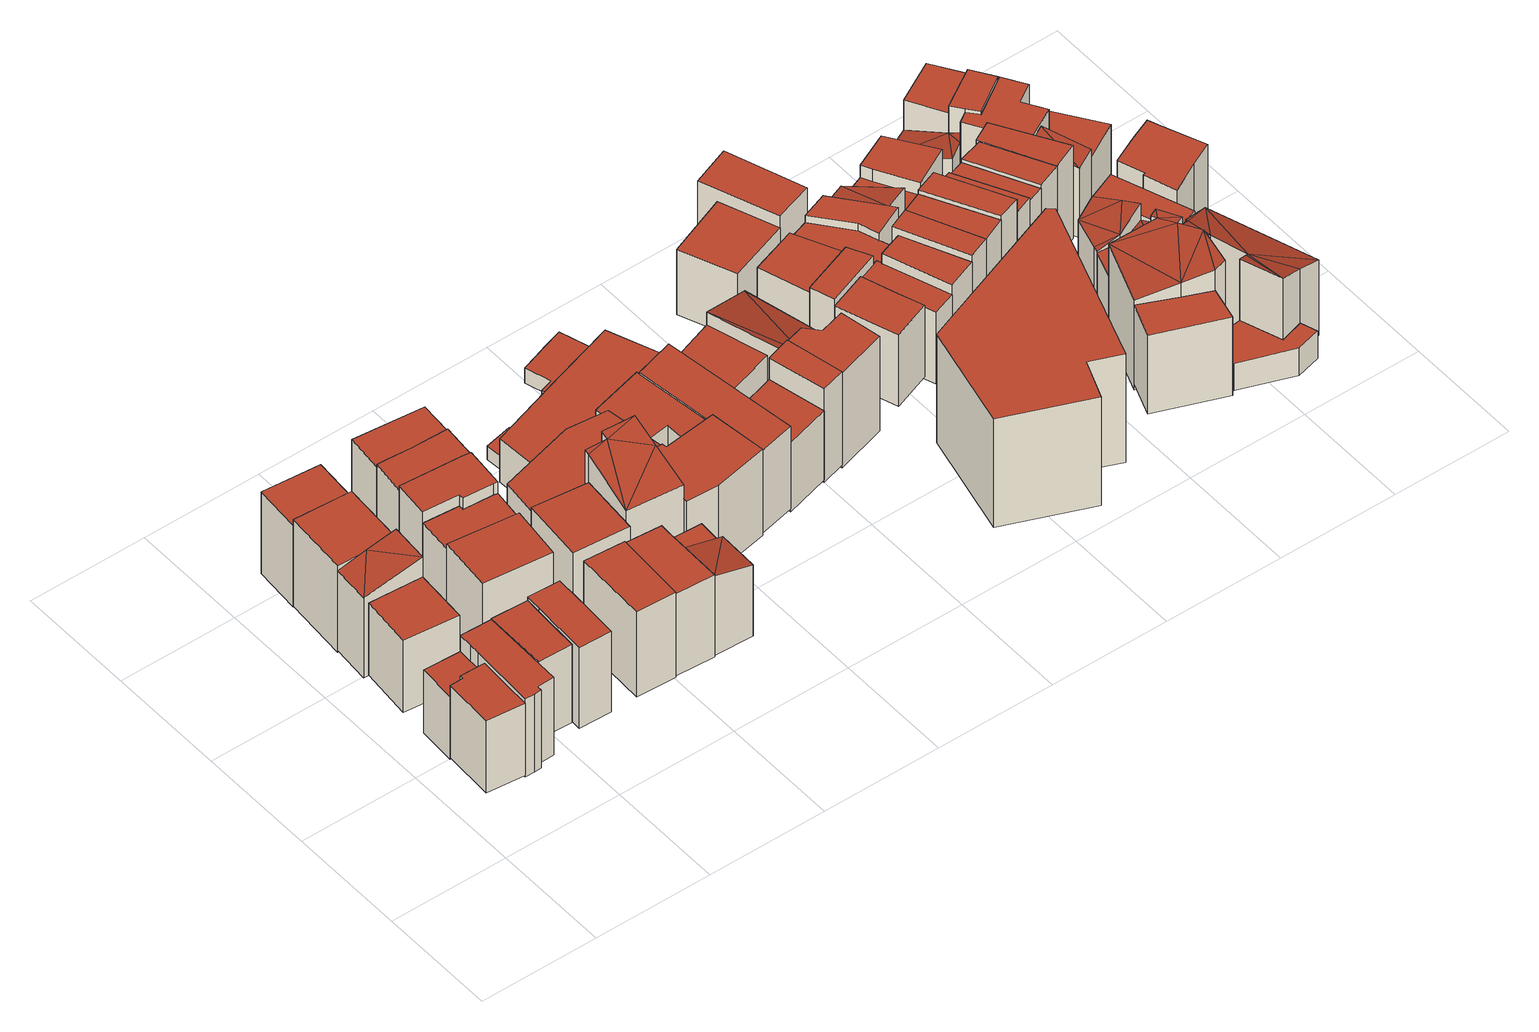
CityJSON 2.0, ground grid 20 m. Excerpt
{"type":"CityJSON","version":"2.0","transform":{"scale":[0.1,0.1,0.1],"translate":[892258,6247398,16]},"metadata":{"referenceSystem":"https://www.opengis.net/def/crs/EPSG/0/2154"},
"CityObjects":{
"building1":{"type":"Building","attributes":{"class":"Building"},"children":["building1-1"]},
"building1-1":{"type":"BuildingPart","parents":["building1"],"geometry":[{"type":"Solid","lod":"2.2","boundaries":[[[[0,1,2,3,4,5]],[[6,7,8,9,10,11]],[[11,10,4,5]],[[10,9,3,4]],[[9,8,2,3]],[[8,7,1,2]],[[7,6,0,1]],[[6,11,5,0]]]],"semantics":{"surfaces":[{"type":"GroundSurface"},{"type":"RoofSurface"},{"type":"WallSurface","on_footprint_edge":true}],"values":[[0,1,2,2,2,2,2,2]]}}]},
"building2":{"type":"Building","attributes":{"class":"Building"},"children":["building2-1"]},
"building2-1":{"type":"BuildingPart","parents":["building2"],"geometry":[{"type":"Solid","lod":"2.2","boundaries":[[[[12,13,14,15,16,17]],[[18,19,20,21,22,23]],[[23,22,16,17]],[[22,21,15,16]],[[21,20,14,15]],[[20,19,13,14]],[[19,18,12,13]],[[18,23,17,12]]]],"semantics":{"surfaces":[{"type":"GroundSurface"},{"type":"RoofSurface"},{"type":"WallSurface","on_footprint_edge":true}],"values":[[0,1,2,2,2,2,2,2]]}}]},
"building3":{"type":"Building","attributes":{"class":"Building"},"children":["building3-1"]},
"building3-1":{"type":"BuildingPart","parents":["building3"],"geometry":[{"type":"Solid","lod":"2.2","boundaries":[[[[24,25,26,27,28,29,30,31,32]],[[33,34,35,36,37,38,39,40,41]],[[41,40,31,32]],[[40,39,30,31]],[[39,38,29,30]],[[38,37,28,29]],[[37,36,27,28]],[[36,35,26,27]],[[35,34,25,26]],[[34,33,24,25]],[[33,41,32,24]]]],"semantics":{"surfaces":[{"type":"GroundSurface"},{"type":"RoofSurface"},{"type":"WallSurface","on_footprint_edge":true}],"values":[[0,1,2,2,2,2,2,2,2,2,2]]}}]},
"building4":{"type":"Building","attributes":{"class":"Building"},"children":["building4-1"]},
"building4-1":{"type":"BuildingPart","parents":["building4"],"geometry":[{"type":"Solid","lod":"2.2","boundaries":[[[[42,43,44,45]],[[46,47,48,49]],[[49,48,44,45]],[[48,47,43,44]],[[47,46,42,43]],[[46,49,45,42]]]],"semantics":{"surfaces":[{"type":"GroundSurface"},{"type":"RoofSurface"},{"type":"WallSurface","on_footprint_edge":true}],"values":[[0,1,2,2,2,2]]}}]},
"building5":{"type":"Building","attributes":{"class":"Building"},"children":["building5-1"]},
"building5-1":{"type":"BuildingPart","parents":["building5"],"geometry":[{"type":"Solid","lod":"2.2","boundaries":[[[[50,51,52]],[[53,50,54]],[[52,54,50]],[[55,56,57,58,59]],[[52,51,58,59]],[[51,50,57,58]],[[50,53,56,57]],[[53,54,55,56]],[[54,52,59,55]]]],"semantics":{"surfaces":[{"type":"RoofSurface","rf_azimuth":174.57,"rf_slope":14.1},{"type":"GroundSurface"},{"type":"WallSurface","on_footprint_edge":true}],"values":[[0,0,0,1,2,2,2,2,2]]}}]},
"building6":{"type":"Building","attributes":{"class":"Building"},"children":["building6-1"]},
"building6-1":{"type":"BuildingPart","parents":["building6"],"geometry":[{"type":"Solid","lod":"2.2","boundaries":[[[[60,61,62,63,64]],[[65,66,67,68,69]],[[69,68,63,64]],[[68,67,62,63]],[[67,66,61,62]],[[66,65,60,61]],[[65,69,64,60]]]],"semantics":{"surfaces":[{"type":"GroundSurface"},{"type":"RoofSurface"},{"type":"WallSurface","on_footprint_edge":true}],"values":[[0,1,2,2,2,2,2]]}}]},
"building7":{"type":"Building","attributes":{"class":"Building"},"children":["building7-1"]},
"building7-1":{"type":"BuildingPart","parents":["building7"],"geometry":[{"type":"Solid","lod":"2.2","boundaries":[[[[70,71,72,73,74]],[[75,76,77,78,79]],[[79,78,73,74]],[[78,77,72,73]],[[77,76,71,72]],[[76,75,70,71]],[[75,79,74,70]]]],"semantics":{"surfaces":[{"type":"GroundSurface"},{"type":"RoofSurface"},{"type":"WallSurface","on_footprint_edge":true}],"values":[[0,1,2,2,2,2,2]]}}]},
"building8":{"type":"Building","attributes":{"class":"Building"},"children":["building8-1"]},
"building8-1":{"type":"BuildingPart","parents":["building8"],"geometry":[{"type":"Solid","lod":"2.2","boundaries":[[[[80,81,82,83]],[[84,85,86,87]],[[87,86,82,83]],[[86,85,81,82]],[[85,84,80,81]],[[84,87,83,80]]]],"semantics":{"surfaces":[{"type":"GroundSurface"},{"type":"RoofSurface"},{"type":"WallSurface","on_footprint_edge":true}],"values":[[0,1,2,2,2,2]]}}]},
"building9":{"type":"Building","attributes":{"class":"Building"},"children":["building9-1"]},
"building9-1":{"type":"BuildingPart","parents":["building9"],"geometry":[{"type":"Solid","lod":"2.2","boundaries":[[[[88,89,90,91,92,93,94]],[[95,96,97,98,99,100,101]],[[101,100,93,94]],[[100,99,92,93]],[[99,98,91,92]],[[98,97,90,91]],[[97,96,89,90]],[[96,95,88,89]],[[95,101,94,88]]]],"semantics":{"surfaces":[{"type":"GroundSurface"},{"type":"RoofSurface"},{"type":"WallSurface","on_footprint_edge":true}],"values":[[0,1,2,2,2,2,2,2,2]]}}]},
"building10":{"type":"Building","attributes":{"class":"Building"},"children":["building10-1"]},
"building10-1":{"type":"BuildingPart","parents":["building10"],"geometry":[{"type":"Solid","lod":"2.2","boundaries":[[[[102,103,104,105]],[[106,107,108,109]],[[109,108,104,105]],[[108,107,103,104]],[[107,106,102,103]],[[106,109,105,102]]]],"semantics":{"surfaces":[{"type":"GroundSurface"},{"type":"RoofSurface"},{"type":"WallSurface","on_footprint_edge":true}],"values":[[0,1,2,2,2,2]]}}]},
"building11":{"type":"Building","attributes":{"class":"Building"},"children":["building11-1"]},
"building11-1":{"type":"BuildingPart","parents":["building11"],"geometry":[{"type":"Solid","lod":"2.2","boundaries":[[[[110,111,112,113,114,115,116]],[[117,118,119,120,121,122,123]],[[123,122,115,116]],[[122,121,114,115]],[[121,120,113,114]],[[120,119,112,113]],[[119,118,111,112]],[[118,117,110,111]],[[117,123,116,110]]]],"semantics":{"surfaces":[{"type":"GroundSurface"},{"type":"RoofSurface"},{"type":"WallSurface","on_footprint_edge":true}],"values":[[0,1,2,2,2,2,2,2,2]]}}]},
"building12":{"type":"Building","attributes":{"class":"Building"},"children":["building12-1"]},
"building12-1":{"type":"BuildingPart","parents":["building12"],"geometry":[{"type":"Solid","lod":"2.2","boundaries":[[[[124,125,126,127,128,129,130,131]],[[132,133,134,135,136,137,138,139]],[[139,138,130,131]],[[138,137,129,130]],[[137,136,128,129]],[[136,135,127,128]],[[135,134,126,127]],[[134,133,125,126]],[[133,132,124,125]],[[132,139,131,124]]]],"semantics":{"surfaces":[{"type":"GroundSurface"},{"type":"RoofSurface"},{"type":"WallSurface","on_footprint_edge":true}],"values":[[0,1,2,2,2,2,2,2,2,2]]}}]},
"building13":{"type":"Building","attributes":{"class":"Building"},"children":["building13-1"]},
"building13-1":{"type":"BuildingPart","parents":["building13"],"geometry":[{"type":"Solid","lod":"2.2","boundaries":[[[[140,141,142,143]],[[144,145,146,147]],[[147,146,142,143]],[[146,145,141,142]],[[145,144,140,141]],[[144,147,143,140]]]],"semantics":{"surfaces":[{"type":"GroundSurface"},{"type":"RoofSurface"},{"type":"WallSurface","on_footprint_edge":true}],"values":[[0,1,2,2,2,2]]}}]},
"building14":{"type":"Building","attributes":{"class":"Building"},"children":["building14-1"]},
"building14-1":{"type":"BuildingPart","parents":["building14"],"geometry":[{"type":"Solid","lod":"2.2","boundaries":[[[[148,149,150,151,152,153,154,155]],[[156,157,158,159,160,161,162,163]],[[163,162,154,155]],[[162,161,153,154]],[[161,160,152,153]],[[160,159,151,152]],[[159,158,150,151]],[[158,157,149,150]],[[157,156,148,149]],[[156,163,155,148]]]],"semantics":{"surfaces":[{"type":"GroundSurface"},{"type":"RoofSurface"},{"type":"WallSurface","on_footprint_edge":true}],"values":[[0,1,2,2,2,2,2,2,2,2]]}}]},
"building15":{"type":"Building","attributes":{"class":"Building"},"children":["building15-1"]},
"building15-1":{"type":"BuildingPart","parents":["building15"],"geometry":[{"type":"Solid","lod":"2.2","boundaries":[[[[164,165,166,167,168,169,170]],[[171,172,173,174,175,176,177]],[[177,176,169,170]],[[176,175,168,169]],[[175,174,167,168]],[[174,173,166,167]],[[173,172,165,166]],[[172,171,164,165]],[[171,177,170,164]]]],"semantics":{"surfaces":[{"type":"GroundSurface"},{"type":"RoofSurface"},{"type":"WallSurface","on_footprint_edge":true}],"values":[[0,1,2,2,2,2,2,2,2]]}}]},
"building16":{"type":"Building","attributes":{"class":"Building"},"children":["building16-1"]},
"building16-1":{"type":"BuildingPart","parents":["building16"],"geometry":[{"type":"Solid","lod":"2.2","boundaries":[[[[178,179,180,181,182]],[[183,184,185,186,187]],[[187,186,181,182]],[[186,185,180,181]],[[185,184,179,180]],[[184,183,178,179]],[[183,187,182,178]]]],"semantics":{"surfaces":[{"type":"GroundSurface"},{"type":"RoofSurface"},{"type":"WallSurface","on_footprint_edge":true}],"values":[[0,1,2,2,2,2,2]]}}]},
"building17":{"type":"Building","attributes":{"class":"Building"},"children":["building17-1"]},
"building17-1":{"type":"BuildingPart","parents":["building17"],"geometry":[{"type":"Solid","lod":"2.2","boundaries":[[[[188,189,190,191]],[[192,193,194,195]],[[195,194,190,191]],[[194,193,189,190]],[[193,192,188,189]],[[192,195,191,188]]]],"semantics":{"surfaces":[{"type":"GroundSurface"},{"type":"RoofSurface"},{"type":"WallSurface","on_footprint_edge":true}],"values":[[0,1,2,2,2,2]]}}]},
"building18":{"type":"Building","attributes":{"class":"Building"},"children":["building18-1"]},
"building18-1":{"type":"BuildingPart","parents":["building18"],"geometry":[{"type":"Solid","lod":"2.2","boundaries":[[[[196,197,198]],[[199,198,197]],[[200,201,202,203]],[[199,197,202,203]],[[197,196,201,202]],[[196,198,200,201]],[[198,199,203,200]]]],"semantics":{"surfaces":[{"type":"RoofSurface","rf_azimuth":359.09,"rf_slope":13.62},{"type":"GroundSurface"},{"type":"WallSurface","on_footprint_edge":true}],"values":[[0,0,1,2,2,2,2]]}}]},
"building19":{"type":"Building","attributes":{"class":"Building"},"children":["building19-1"]},
"building19-1":{"type":"BuildingPart","parents":["building19"],"geometry":[{"type":"Solid","lod":"2.2","boundaries":[[[[204,205,206,207,208]],[[209,210,211,212,213]],[[213,212,207,208]],[[212,211,206,207]],[[211,210,205,206]],[[210,209,204,205]],[[209,213,208,204]]]],"semantics":{"surfaces":[{"type":"GroundSurface"},{"type":"RoofSurface"},{"type":"WallSurface","on_footprint_edge":true}],"values":[[0,1,2,2,2,2,2]]}}]},
"building20":{"type":"Building","attributes":{"class":"Building"},"children":["building20-1"]},
"building20-1":{"type":"BuildingPart","parents":["building20"],"geometry":[{"type":"Solid","lod":"2.2","boundaries":[[[[214,215,216]],[[217,214,216]],[[218,217,219]],[[216,219,217]],[[219,216,220]],[[220,216,221]],[[222,223,224,225,226,227,228,229]],[[216,215,228,229]],[[215,214,227,228]],[[214,217,226,227]],[[217,218,225,226]],[[218,219,224,225]],[[219,220,223,224]],[[220,221,222,223]],[[221,216,229,222]]]],"semantics":{"surfaces":[{"type":"RoofSurface","rf_azimuth":265.47,"rf_slope":18.73},{"type":"GroundSurface"},{"type":"WallSurface","on_footprint_edge":true}],"values":[[0,0,0,0,0,0,1,2,2,2,2,2,2,2,2]]}}]},
"building21":{"type":"Building","attributes":{"class":"Building"},"children":["building21-1"]},
"building21-1":{"type":"BuildingPart","parents":["building21"],"geometry":[{"type":"Solid","lod":"2.2","boundaries":[[[[230,231,232,233,234,235,236,237,238,239,240]],[[241,242,243,244,245,246,247,248,249,250,251]],[[251,250,239,240]],[[250,249,238,239]],[[249,248,237,238]],[[248,247,236,237]],[[247,246,235,236]],[[246,245,234,235]],[[245,244,233,234]],[[244,243,232,233]],[[243,242,231,232]],[[242,241,230,231]],[[241,251,240,230]]]],"semantics":{"surfaces":[{"type":"GroundSurface"},{"type":"RoofSurface"},{"type":"WallSurface","on_footprint_edge":true}],"values":[[0,1,2,2,2,2,2,2,2,2,2,2,2]]}}]},
"building22":{"type":"Building","attributes":{"class":"Building"},"children":["building22-1"]},
"building22-1":{"type":"BuildingPart","parents":["building22"],"geometry":[{"type":"Solid","lod":"2.2","boundaries":[[[[252,253,254,255]],[[256,257,258,259]],[[259,258,254,255]],[[258,257,253,254]],[[257,256,252,253]],[[256,259,255,252]]]],"semantics":{"surfaces":[{"type":"GroundSurface"},{"type":"RoofSurface"},{"type":"WallSurface","on_footprint_edge":true}],"values":[[0,1,2,2,2,2]]}}]},
"building23":{"type":"Building","attributes":{"class":"Building"},"children":["building23-1"]},
"building23-1":{"type":"BuildingPart","parents":["building23"],"geometry":[{"type":"Solid","lod":"2.2","boundaries":[[[[260,261,262,263,264,265,266,267]],[[268,269,270,271,272,273,274,275]],[[275,274,266,267]],[[274,273,265,266]],[[273,272,264,265]],[[272,271,263,264]],[[271,270,262,263]],[[270,269,261,262]],[[269,268,260,261]],[[268,275,267,260]]]],"semantics":{"surfaces":[{"type":"GroundSurface"},{"type":"RoofSurface"},{"type":"WallSurface","on_footprint_edge":true}],"values":[[0,1,2,2,2,2,2,2,2,2]]}}]},
"building24":{"type":"Building","attributes":{"class":"Building"},"children":["building24-1"]},
"building24-1":{"type":"BuildingPart","parents":["building24"],"geometry":[{"type":"Solid","lod":"2.2","boundaries":[[[[276,277,278,279,280,281]],[[282,283,284,285,286,287]],[[287,286,280,281]],[[286,285,279,280]],[[285,284,278,279]],[[284,283,277,278]],[[283,282,276,277]],[[282,287,281,276]]]],"semantics":{"surfaces":[{"type":"GroundSurface"},{"type":"RoofSurface"},{"type":"WallSurface","on_footprint_edge":true}],"values":[[0,1,2,2,2,2,2,2]]}}]},
"building25":{"type":"Building","attributes":{"class":"Building"},"children":["building25-1"]},
"building25-1":{"type":"BuildingPart","parents":["building25"],"geometry":[{"type":"Solid","lod":"2.2","boundaries":[[[[288,289,290,291,292,293,294]],[[295,296,297,298,299,300,301]],[[301,300,293,294]],[[300,299,292,293]],[[299,298,291,292]],[[298,297,290,291]],[[297,296,289,290]],[[296,295,288,289]],[[295,301,294,288]]]],"semantics":{"surfaces":[{"type":"GroundSurface"},{"type":"RoofSurface"},{"type":"WallSurface","on_footprint_edge":true}],"values":[[0,1,2,2,2,2,2,2,2]]}}]},
"building26":{"type":"Building","attributes":{"class":"Building"},"children":["building26-1"]},
"building26-1":{"type":"BuildingPart","parents":["building26"],"geometry":[{"type":"Solid","lod":"2.2","boundaries":[[[[302,303,304,305]],[[306,307,308,309]],[[309,308,304,305]],[[308,307,303,304]],[[307,306,302,303]],[[306,309,305,302]]]],"semantics":{"surfaces":[{"type":"GroundSurface"},{"type":"RoofSurface"},{"type":"WallSurface","on_footprint_edge":true}],"values":[[0,1,2,2,2,2]]}}]},
"building27":{"type":"Building","attributes":{"class":"Building"},"children":["building27-1"]},
"building27-1":{"type":"BuildingPart","parents":["building27"],"geometry":[{"type":"Solid","lod":"2.2","boundaries":[[[[310,311,312,313,314,315,316,317,318]],[[319,320,321,322,323,324,325,326,327]],[[327,326,317,318]],[[326,325,316,317]],[[325,324,315,316]],[[324,323,314,315]],[[323,322,313,314]],[[322,321,312,313]],[[321,320,311,312]],[[320,319,310,311]],[[319,327,318,310]]]],"semantics":{"surfaces":[{"type":"GroundSurface"},{"type":"RoofSurface"},{"type":"WallSurface","on_footprint_edge":true}],"values":[[0,1,2,2,2,2,2,2,2,2,2]]}}]},
"building28":{"type":"Building","attributes":{"class":"Building"},"children":["building28-1"]},
"building28-1":{"type":"BuildingPart","parents":["building28"],"geometry":[{"type":"Solid","lod":"2.2","boundaries":[[[[328,329,330,331]],[[332,333,334,335]],[[335,334,330,331]],[[334,333,329,330]],[[333,332,328,329]],[[332,335,331,328]]]],"semantics":{"surfaces":[{"type":"GroundSurface"},{"type":"RoofSurface"},{"type":"WallSurface","on_footprint_edge":true}],"values":[[0,1,2,2,2,2]]}}]},
"building29":{"type":"Building","attributes":{"class":"Building"},"children":["building29-1"]},
"building29-1":{"type":"BuildingPart","parents":["building29"],"geometry":[{"type":"Solid","lod":"2.2","boundaries":[[[[336,337,338,339]],[[340,341,342,343]],[[343,342,338,339]],[[342,341,337,338]],[[341,340,336,337]],[[340,343,339,336]]]],"semantics":{"surfaces":[{"type":"GroundSurface"},{"type":"RoofSurface"},{"type":"WallSurface","on_footprint_edge":true}],"values":[[0,1,2,2,2,2]]}}]},
"building30":{"type":"Building","attributes":{"class":"Building"},"children":["building30-1"]},
"building30-1":{"type":"BuildingPart","parents":["building30"],"geometry":[{"type":"Solid","lod":"2.2","boundaries":[[[[344,345,346,347]],[[348,349,350,351]],[[351,350,346,347]],[[350,349,345,346]],[[349,348,344,345]],[[348,351,347,344]]]],"semantics":{"surfaces":[{"type":"GroundSurface"},{"type":"RoofSurface"},{"type":"WallSurface","on_footprint_edge":true}],"values":[[0,1,2,2,2,2]]}}]},
"building31":{"type":"Building","attributes":{"class":"Building"},"children":["building31-1"]},
"building31-1":{"type":"BuildingPart","parents":["building31"],"geometry":[{"type":"Solid","lod":"2.2","boundaries":[[[[352,353,354,355,356,357,358]],[[359,360,361,362,363,364,365]],[[365,364,357,358]],[[364,363,356,357]],[[363,362,355,356]],[[362,361,354,355]],[[361,360,353,354]],[[360,359,352,353]],[[359,365,358,352]]]],"semantics":{"surfaces":[{"type":"GroundSurface"},{"type":"RoofSurface"},{"type":"WallSurface","on_footprint_edge":true}],"values":[[0,1,2,2,2,2,2,2,2]]}}]},
"building32":{"type":"Building","attributes":{"class":"Building"},"children":["building32-1"]},
"building32-1":{"type":"BuildingPart","parents":["building32"],"geometry":[{"type":"Solid","lod":"2.2","boundaries":[[[[366,367,368]],[[369,370,366]],[[369,366,371]],[[368,371,366]],[[372,371,368]],[[373,374,375,376,377,378,379]],[[368,367,378,379]],[[367,366,377,378]],[[366,370,376,377]],[[370,369,375,376]],[[369,371,374,375]],[[371,372,373,374]],[[372,368,379,373]]]],"semantics":{"surfaces":[{"type":"RoofSurface","rf_azimuth":14.26,"rf_slope":19.72},{"type":"GroundSurface"},{"type":"WallSurface","on_footprint_edge":true}],"values":[[0,0,0,0,0,1,2,2,2,2,2,2,2]]}}]},
"building33":{"type":"Building","attributes":{"class":"Building"},"children":["building33-1"]},
"building33-1":{"type":"BuildingPart","parents":["building33"],"geometry":[{"type":"Solid","lod":"2.2","boundaries":[[[[380,381,382,383,384]],[[385,386,387,388,389]],[[389,388,383,384]],[[388,387,382,383]],[[387,386,381,382]],[[386,385,380,381]],[[385,389,384,380]]]],"semantics":{"surfaces":[{"type":"GroundSurface"},{"type":"RoofSurface"},{"type":"WallSurface","on_footprint_edge":true}],"values":[[0,1,2,2,2,2,2]]}}]},
"building34":{"type":"Building","attributes":{"class":"Building"},"children":["building34-1"]},
"building34-1":{"type":"BuildingPart","parents":["building34"],"geometry":[{"type":"Solid","lod":"2.2","boundaries":[[[[390,391,392,393]],[[394,395,396,397]],[[397,396,392,393]],[[396,395,391,392]],[[395,394,390,391]],[[394,397,393,390]]]],"semantics":{"surfaces":[{"type":"GroundSurface"},{"type":"RoofSurface"},{"type":"WallSurface","on_footprint_edge":true}],"values":[[0,1,2,2,2,2]]}}]},
"building35":{"type":"Building","attributes":{"class":"Building"},"children":["building35-1"]},
"building35-1":{"type":"BuildingPart","parents":["building35"],"geometry":[{"type":"Solid","lod":"2.2","boundaries":[[[[398,399,400,401]],[[402,403,404,405]],[[405,404,400,401]],[[404,403,399,400]],[[403,402,398,399]],[[402,405,401,398]]]],"semantics":{"surfaces":[{"type":"GroundSurface"},{"type":"RoofSurface"},{"type":"WallSurface","on_footprint_edge":true}],"values":[[0,1,2,2,2,2]]}}]},
"building36":{"type":"Building","attributes":{"class":"Building"},"children":["building36-1"]},
"building36-1":{"type":"BuildingPart","parents":["building36"],"geometry":[{"type":"Solid","lod":"2.2","boundaries":[[[[406,407,408,409]],[[410,411,412,413]],[[413,412,408,409]],[[412,411,407,408]],[[411,410,406,407]],[[410,413,409,406]]]],"semantics":{"surfaces":[{"type":"GroundSurface"},{"type":"RoofSurface"},{"type":"WallSurface","on_footprint_edge":true}],"values":[[0,1,2,2,2,2]]}}]},
"building37":{"type":"Building","attributes":{"class":"Building"},"children":["building37-1"]},
"building37-1":{"type":"BuildingPart","parents":["building37"],"geometry":[{"type":"Solid","lod":"2.2","boundaries":[[[[414,415,416,417,418,419,420]],[[421,422,423,424,425,426,427]],[[427,426,419,420]],[[426,425,418,419]],[[425,424,417,418]],[[424,423,416,417]],[[423,422,415,416]],[[422,421,414,415]],[[421,427,420,414]]]],"semantics":{"surfaces":[{"type":"GroundSurface"},{"type":"RoofSurface"},{"type":"WallSurface","on_footprint_edge":true}],"values":[[0,1,2,2,2,2,2,2,2]]}}]},
"building38":{"type":"Building","attributes":{"class":"Building"},"children":["building38-1"]},
"building38-1":{"type":"BuildingPart","parents":["building38"],"geometry":[{"type":"Solid","lod":"2.2","boundaries":[[[[428,429,430,431,432]],[[433,434,435,436,437]],[[437,436,431,432]],[[436,435,430,431]],[[435,434,429,430]],[[434,433,428,429]],[[433,437,432,428]]]],"semantics":{"surfaces":[{"type":"GroundSurface"},{"type":"RoofSurface"},{"type":"WallSurface","on_footprint_edge":true}],"values":[[0,1,2,2,2,2,2]]}}]},
"building39":{"type":"Building","attributes":{"class":"Building"},"children":["building39-1"]},
"building39-1":{"type":"BuildingPart","parents":["building39"],"geometry":[{"type":"Solid","lod":"2.2","boundaries":[[[[438,439,440,441,442,443,444,445]],[[446,447,448,449,450,451,452,453]],[[453,452,444,445]],[[452,451,443,444]],[[451,450,442,443]],[[450,449,441,442]],[[449,448,440,441]],[[448,447,439,440]],[[447,446,438,439]],[[446,453,445,438]]]],"semantics":{"surfaces":[{"type":"GroundSurface"},{"type":"RoofSurface"},{"type":"WallSurface","on_footprint_edge":true}],"values":[[0,1,2,2,2,2,2,2,2,2]]}}]},
"building40":{"type":"Building","attributes":{"class":"Building"},"children":["building40-1"]},
"building40-1":{"type":"BuildingPart","parents":["building40"],"geometry":[{"type":"Solid","lod":"2.2","boundaries":[[[[454,455,456,457]],[[458,459,460,461]],[[461,460,456,457]],[[460,459,455,456]],[[459,458,454,455]],[[458,461,457,454]]]],"semantics":{"surfaces":[{"type":"GroundSurface"},{"type":"RoofSurface"},{"type":"WallSurface","on_footprint_edge":true}],"values":[[0,1,2,2,2,2]]}}]},
"building41":{"type":"Building","attributes":{"class":"Building"},"children":["building41-1"]},
"building41-1":{"type":"BuildingPart","parents":["building41"],"geometry":[{"type":"Solid","lod":"2.2","boundaries":[[[[462,463,464,465]],[[466,467,468,469]],[[469,468,464,465]],[[468,467,463,464]],[[467,466,462,463]],[[466,469,465,462]]]],"semantics":{"surfaces":[{"type":"GroundSurface"},{"type":"RoofSurface"},{"type":"WallSurface","on_footprint_edge":true}],"values":[[0,1,2,2,2,2]]}}]},
"building42":{"type":"Building","attributes":{"class":"Building"},"children":["building42-1"]},
"building42-1":{"type":"BuildingPart","parents":["building42"],"geometry":[{"type":"Solid","lod":"2.2","boundaries":[[[[470,471,472,473,474,475]],[[476,477,478,479,480,481]],[[481,480,474,475]],[[480,479,473,474]],[[479,478,472,473]],[[478,477,471,472]],[[477,476,470,471]],[[476,481,475,470]]]],"semantics":{"surfaces":[{"type":"GroundSurface"},{"type":"RoofSurface"},{"type":"WallSurface","on_footprint_edge":true}],"values":[[0,1,2,2,2,2,2,2]]}}]},
"building43":{"type":"Building","attributes":{"class":"Building"},"children":["building43-1"]},
"building43-1":{"type":"BuildingPart","parents":["building43"],"geometry":[{"type":"Solid","lod":"2.2","boundaries":[[[[482,483,484,485]],[[486,487,488,489]],[[489,488,484,485]],[[488,487,483,484]],[[487,486,482,483]],[[486,489,485,482]]]],"semantics":{"surfaces":[{"type":"GroundSurface"},{"type":"RoofSurface"},{"type":"WallSurface","on_footprint_edge":true}],"values":[[0,1,2,2,2,2]]}}]},
"building44":{"type":"Building","attributes":{"class":"Building"},"children":["building44-1"]},
"building44-1":{"type":"BuildingPart","parents":["building44"],"geometry":[{"type":"Solid","lod":"2.2","boundaries":[[[[490,491,492]],[[493,490,492]],[[494,495,496,497]],[[492,491,496,497]],[[491,490,495,496]],[[490,493,494,495]],[[493,492,497,494]]]],"semantics":{"surfaces":[{"type":"RoofSurface","rf_azimuth":114.65,"rf_slope":13.06},{"type":"GroundSurface"},{"type":"WallSurface","on_footprint_edge":true}],"values":[[0,0,1,2,2,2,2]]}}]},
"building45":{"type":"Building","attributes":{"class":"Building"},"children":["building45-1"]},
"building45-1":{"type":"BuildingPart","parents":["building45"],"geometry":[{"type":"Solid","lod":"2.2","boundaries":[[[[498,499,500,501]],[[502,503,504,505]],[[505,504,500,501]],[[504,503,499,500]],[[503,502,498,499]],[[502,505,501,498]]]],"semantics":{"surfaces":[{"type":"GroundSurface"},{"type":"RoofSurface"},{"type":"WallSurface","on_footprint_edge":true}],"values":[[0,1,2,2,2,2]]}}]},
"building46":{"type":"Building","attributes":{"class":"Building"},"children":["building46-1"]},
"building46-1":{"type":"BuildingPart","parents":["building46"],"geometry":[{"type":"Solid","lod":"2.2","boundaries":[[[[506,507,508,509,510]],[[511,512,513,514,515]],[[515,514,509,510]],[[514,513,508,509]],[[513,512,507,508]],[[512,511,506,507]],[[511,515,510,506]]]],"semantics":{"surfaces":[{"type":"GroundSurface"},{"type":"RoofSurface"},{"type":"WallSurface","on_footprint_edge":true}],"values":[[0,1,2,2,2,2,2]]}}]},
"building47":{"type":"Building","attributes":{"class":"Building"},"children":["building47-1"]},
"building47-1":{"type":"BuildingPart","parents":["building47"],"geometry":[{"type":"Solid","lod":"2.2","boundaries":[[[[516,517,518,519,520]],[[521,522,523,524,525]],[[525,524,519,520]],[[524,523,518,519]],[[523,522,517,518]],[[522,521,516,517]],[[521,525,520,516]]]],"semantics":{"surfaces":[{"type":"GroundSurface"},{"type":"RoofSurface"},{"type":"WallSurface","on_footprint_edge":true}],"values":[[0,1,2,2,2,2,2]]}}]},
"building48":{"type":"Building","attributes":{"class":"Building"},"children":["building48-1"]},
"building48-1":{"type":"BuildingPart","parents":["building48"],"geometry":[{"type":"Solid","lod":"2.2","boundaries":[[[[526,527,528,529]],[[530,531,532,533]],[[533,532,528,529]],[[532,531,527,528]],[[531,530,526,527]],[[530,533,529,526]]]],"semantics":{"surfaces":[{"type":"GroundSurface"},{"type":"RoofSurface"},{"type":"WallSurface","on_footprint_edge":true}],"values":[[0,1,2,2,2,2]]}}]},
"building49":{"type":"Building","attributes":{"class":"Building"},"children":["building49-1"]},
"building49-1":{"type":"BuildingPart","parents":["building49"],"geometry":[{"type":"Solid","lod":"2.2","boundaries":[[[[534,535,536,537]],[[538,539,540,541]],[[541,540,536,537]],[[540,539,535,536]],[[539,538,534,535]],[[538,541,537,534]]]],"semantics":{"surfaces":[{"type":"GroundSurface"},{"type":"RoofSurface"},{"type":"WallSurface","on_footprint_edge":true}],"values":[[0,1,2,2,2,2]]}}]},
"building50":{"type":"Building","attributes":{"class":"Building"},"children":["building50-1"]},
"building50-1":{"type":"BuildingPart","parents":["building50"],"geometry":[{"type":"Solid","lod":"2.2","boundaries":[[[[542,543,544]],[[545,542,544]],[[546,545,544]],[[547,548,549]],[[549,548,550]],[[546,550,548]],[[551,550,552]],[[546,552,550]],[[544,552,546]],[[553,554,555,556,557,558,559,560,561,562,563]],[[544,543,562,563]],[[543,542,561,562]],[[542,545,560,561]],[[545,546,559,560]],[[546,548,558,559]],[[548,547,557,558]],[[547,549,556,557]],[[549,550,555,556]],[[550,551,554,555]],[[551,552,553,554]],[[552,544,563,553]]]],"semantics":{"surfaces":[{"type":"RoofSurface","rf_azimuth":157.97,"rf_slope":15.19},{"type":"GroundSurface"},{"type":"WallSurface","on_footprint_edge":true}],"values":[[0,0,0,0,0,0,0,0,0,1,2,2,2,2,2,2,2,2,2,2,2]]}}]},
"building51":{"type":"Building","attributes":{"class":"Building"},"children":["building51-1"]},
"building51-1":{"type":"BuildingPart","parents":["building51"],"geometry":[{"type":"Solid","lod":"2.2","boundaries":[[[[564,565,566,567,568]],[[569,570,571,572,573]],[[573,572,567,568]],[[572,571,566,567]],[[571,570,565,566]],[[570,569,564,565]],[[569,573,568,564]]]],"semantics":{"surfaces":[{"type":"GroundSurface"},{"type":"RoofSurface"},{"type":"WallSurface","on_footprint_edge":true}],"values":[[0,1,2,2,2,2,2]]}}]},
"building52":{"type":"Building","attributes":{"class":"Building"},"children":["building52-1"]},
"building52-1":{"type":"BuildingPart","parents":["building52"],"geometry":[{"type":"Solid","lod":"2.2","boundaries":[[[[574,575,576,577]],[[578,579,580,581]],[[581,580,576,577]],[[580,579,575,576]],[[579,578,574,575]],[[578,581,577,574]]]],"semantics":{"surfaces":[{"type":"GroundSurface"},{"type":"RoofSurface"},{"type":"WallSurface","on_footprint_edge":true}],"values":[[0,1,2,2,2,2]]}}]},
"building53":{"type":"Building","attributes":{"class":"Building"},"children":["building53-1"]},
"building53-1":{"type":"BuildingPart","parents":["building53"],"geometry":[{"type":"Solid","lod":"2.2","boundaries":[[[[582,583,584,585]],[[586,587,588,589]],[[589,588,584,585]],[[588,587,583,584]],[[587,586,582,583]],[[586,589,585,582]]]],"semantics":{"surfaces":[{"type":"GroundSurface"},{"type":"RoofSurface"},{"type":"WallSurface","on_footprint_edge":true}],"values":[[0,1,2,2,2,2]]}}]},
"building54":{"type":"Building","attributes":{"class":"Building"},"children":["building54-1"]},
"building54-1":{"type":"BuildingPart","parents":["building54"],"geometry":[{"type":"Solid","lod":"2.2","boundaries":[[[[590,591,592,593,594,595,596,597]],[[598,599,600,601,602,603,604,605]],[[605,604,596,597]],[[604,603,595,596]],[[603,602,594,595]],[[602,601,593,594]],[[601,600,592,593]],[[600,599,591,592]],[[599,598,590,591]],[[598,605,597,590]]]],"semantics":{"surfaces":[{"type":"GroundSurface"},{"type":"RoofSurface"},{"type":"WallSurface","on_footprint_edge":true}],"values":[[0,1,2,2,2,2,2,2,2,2]]}}]},
"building55":{"type":"Building","attributes":{"class":"Building"},"children":["building55-1"]},
"building55-1":{"type":"BuildingPart","parents":["building55"],"geometry":[{"type":"Solid","lod":"2.2","boundaries":[[[[606,607,608,609]],[[610,611,612,613]],[[613,612,608,609]],[[612,611,607,608]],[[611,610,606,607]],[[610,613,609,606]]]],"semantics":{"surfaces":[{"type":"GroundSurface"},{"type":"RoofSurface"},{"type":"WallSurface","on_footprint_edge":true}],"values":[[0,1,2,2,2,2]]}}]},
"building56":{"type":"Building","attributes":{"class":"Building"},"children":["building56-1"]},
"building56-1":{"type":"BuildingPart","parents":["building56"],"geometry":[{"type":"Solid","lod":"2.2","boundaries":[[[[614,615,616]],[[617,616,618]],[[619,616,617]],[[615,618,616]],[[620,618,615]],[[621,622,623,624,625,626,627]],[[620,615,626,627]],[[615,614,625,626]],[[614,616,624,625]],[[616,619,623,624]],[[619,617,622,623]],[[617,618,621,622]],[[618,620,627,621]]]],"semantics":{"surfaces":[{"type":"RoofSurface","rf_azimuth":149.7,"rf_slope":18.88},{"type":"GroundSurface"},{"type":"WallSurface","on_footprint_edge":true}],"values":[[0,0,0,0,0,1,2,2,2,2,2,2,2]]}}]},
"building57":{"type":"Building","attributes":{"class":"Building"},"children":["building57-1"]},
"building57-1":{"type":"BuildingPart","parents":["building57"],"geometry":[{"type":"Solid","lod":"2.2","boundaries":[[[[628,629,630]],[[628,630,631]],[[632,631,630]],[[633,632,630]],[[634,635,636,637,638,639]],[[630,629,638,639]],[[629,628,637,638]],[[628,631,636,637]],[[631,632,635,636]],[[632,633,634,635]],[[633,630,639,634]]]],"semantics":{"surfaces":[{"type":"RoofSurface","rf_azimuth":114.25,"rf_slope":15.85},{"type":"GroundSurface"},{"type":"WallSurface","on_footprint_edge":true}],"values":[[0,0,0,0,1,2,2,2,2,2,2]]}}]},
"building58":{"type":"Building","attributes":{"class":"Building"},"children":["building58-1"]},
"building58-1":{"type":"BuildingPart","parents":["building58"],"geometry":[{"type":"Solid","lod":"2.2","boundaries":[[[[640,641,642]],[[643,642,641]],[[644,642,643]],[[645,646,647,648,649]],[[643,641,648,649]],[[641,640,647,648]],[[640,642,646,647]],[[642,644,645,646]],[[644,643,649,645]]]],"semantics":{"surfaces":[{"type":"RoofSurface","rf_azimuth":117.25,"rf_slope":15.34},{"type":"GroundSurface"},{"type":"WallSurface","on_footprint_edge":true}],"values":[[0,0,0,1,2,2,2,2,2]]}}]},
"building59":{"type":"Building","attributes":{"class":"Building"},"children":["building59-1"]},
"building59-1":{"type":"BuildingPart","parents":["building59"],"geometry":[{"type":"Solid","lod":"2.2","boundaries":[[[[650,651,652]],[[653,652,651]],[[654,652,653]],[[654,653,655]],[[655,656,654]],[[657,655,653]],[[658,655,657]],[[658,657,659]],[[659,657,660]],[[661,660,657]],[[662,660,661]],[[663,664,665,666,667,668,669,670,671,672,673,674,675]],[[662,661,674,675]],[[661,657,673,674]],[[657,653,672,673]],[[653,651,671,672]],[[651,650,670,671]],[[650,652,669,670]],[[652,654,668,669]],[[654,656,667,668]],[[656,655,666,667]],[[655,658,665,666]],[[658,659,664,665]],[[659,660,663,664]],[[660,662,675,663]]]],"semantics":{"surfaces":[{"type":"RoofSurface","rf_azimuth":18.98,"rf_slope":19.22},{"type":"GroundSurface"},{"type":"WallSurface","on_footprint_edge":true}],"values":[[0,0,0,0,0,0,0,0,0,0,0,1,2,2,2,2,2,2,2,2,2,2,2,2,2]]}}]},
"building60":{"type":"Building","attributes":{"class":"Building"},"children":["building60-1"]},
"building60-1":{"type":"BuildingPart","parents":["building60"],"geometry":[{"type":"Solid","lod":"2.2","boundaries":[[[[676,677,678,679]],[[680,681,682,683]],[[683,682,678,679]],[[682,681,677,678]],[[681,680,676,677]],[[680,683,679,676]]]],"semantics":{"surfaces":[{"type":"GroundSurface"},{"type":"RoofSurface"},{"type":"WallSurface","on_footprint_edge":true}],"values":[[0,1,2,2,2,2]]}}]},
"building61":{"type":"Building","attributes":{"class":"Building"},"children":["building61-1"]},
"building61-1":{"type":"BuildingPart","parents":["building61"],"geometry":[{"type":"Solid","lod":"2.2","boundaries":[[[[684,685,686]],[[687,684,686]],[[688,686,685]],[[689,688,690]],[[688,689,686]],[[691,692,689]],[[691,689,690]],[[693,694,695,696,697,698,699,700,701]],[[688,685,700,701]],[[685,684,699,700]],[[684,687,698,699]],[[687,686,697,698]],[[686,689,696,697]],[[689,692,695,696]],[[692,691,694,695]],[[691,690,693,694]],[[690,688,701,693]]]],"semantics":{"surfaces":[{"type":"RoofSurface","rf_azimuth":19.37,"rf_slope":12.09},{"type":"GroundSurface"},{"type":"WallSurface","on_footprint_edge":true}],"values":[[0,0,0,0,0,0,0,1,2,2,2,2,2,2,2,2,2]]}}]},
"building62":{"type":"Building","attributes":{"class":"Building"},"children":["building62-1"]},
"building62-1":{"type":"BuildingPart","parents":["building62"],"geometry":[{"type":"Solid","lod":"2.2","boundaries":[[[[702,703,704,705,706]],[[707,708,709,710,711]],[[711,710,705,706]],[[710,709,704,705]],[[709,708,703,704]],[[708,707,702,703]],[[707,711,706,702]]]],"semantics":{"surfaces":[{"type":"GroundSurface"},{"type":"RoofSurface"},{"type":"WallSurface","on_footprint_edge":true}],"values":[[0,1,2,2,2,2,2]]}}]},
"building63":{"type":"Building","attributes":{"class":"Building"},"children":["building63-1"]},
"building63-1":{"type":"BuildingPart","parents":["building63"],"geometry":[{"type":"Solid","lod":"2.2","boundaries":[[[[712,713,714,715]],[[716,717,718,719]],[[719,718,714,715]],[[718,717,713,714]],[[717,716,712,713]],[[716,719,715,712]]]],"semantics":{"surfaces":[{"type":"GroundSurface"},{"type":"RoofSurface"},{"type":"WallSurface","on_footprint_edge":true}],"values":[[0,1,2,2,2,2]]}}]},
"building64":{"type":"Building","attributes":{"class":"Building"},"children":["building64-1"]},
"building64-1":{"type":"BuildingPart","parents":["building64"],"geometry":[{"type":"Solid","lod":"2.2","boundaries":[[[[720,721,722,723,724,725,726,727]],[[728,729,730,731,732,733,734,735]],[[735,734,726,727]],[[734,733,725,726]],[[733,732,724,725]],[[732,731,723,724]],[[731,730,722,723]],[[730,729,721,722]],[[729,728,720,721]],[[728,735,727,720]]]],"semantics":{"surfaces":[{"type":"GroundSurface"},{"type":"RoofSurface"},{"type":"WallSurface","on_footprint_edge":true}],"values":[[0,1,2,2,2,2,2,2,2,2]]}}]},
"building65":{"type":"Building","attributes":{"class":"Building"},"children":["building65-1"]},
"building65-1":{"type":"BuildingPart","parents":["building65"],"geometry":[{"type":"Solid","lod":"2.2","boundaries":[[[[736,737,738]],[[739,736,738]],[[740,741,742,743]],[[738,737,742,743]],[[737,736,741,742]],[[736,739,740,741]],[[739,738,743,740]]]],"semantics":{"surfaces":[{"type":"RoofSurface","rf_azimuth":300.89,"rf_slope":16.8},{"type":"GroundSurface"},{"type":"WallSurface","on_footprint_edge":true}],"values":[[0,0,1,2,2,2,2]]}}]},
"building66":{"type":"Building","attributes":{"class":"Building"},"children":["building66-1"]},
"building66-1":{"type":"BuildingPart","parents":["building66"],"geometry":[{"type":"Solid","lod":"2.2","boundaries":[[[[744,745,746,747,748]],[[749,750,751,752,753]],[[753,752,747,748]],[[752,751,746,747]],[[751,750,745,746]],[[750,749,744,745]],[[749,753,748,744]]]],"semantics":{"surfaces":[{"type":"GroundSurface"},{"type":"RoofSurface"},{"type":"WallSurface","on_footprint_edge":true}],"values":[[0,1,2,2,2,2,2]]}}]},
"building67":{"type":"Building","attributes":{"class":"Building"},"children":["building67-1"]},
"building67-1":{"type":"BuildingPart","parents":["building67"],"geometry":[{"type":"Solid","lod":"2.2","boundaries":[[[[754,755,756,757,758,759]],[[760,761,762,763,764,765]],[[765,764,758,759]],[[764,763,757,758]],[[763,762,756,757]],[[762,761,755,756]],[[761,760,754,755]],[[760,765,759,754]]]],"semantics":{"surfaces":[{"type":"GroundSurface"},{"type":"RoofSurface"},{"type":"WallSurface","on_footprint_edge":true}],"values":[[0,1,2,2,2,2,2,2]]}}]},
"building68":{"type":"Building","attributes":{"class":"Building"},"children":["building68-1"]},
"building68-1":{"type":"BuildingPart","parents":["building68"],"geometry":[{"type":"Solid","lod":"2.2","boundaries":[[[[766,767,768,769,770,771,772,773,774]],[[775,776,777,778,779,780,781,782,783]],[[783,782,773,774]],[[782,781,772,773]],[[781,780,771,772]],[[780,779,770,771]],[[779,778,769,770]],[[778,777,768,769]],[[777,776,767,768]],[[776,775,766,767]],[[775,783,774,766]]]],"semantics":{"surfaces":[{"type":"GroundSurface"},{"type":"RoofSurface"},{"type":"WallSurface","on_footprint_edge":true}],"values":[[0,1,2,2,2,2,2,2,2,2,2]]}}]}
},
"vertices":[
[31,140,94],[31,134,94],[9,134,94],[5,49,94],[68,42,94],[74,139,94],[31,140,233],[31,134,233],[9,134,233],[5,49,233],[68,42,233],[74,139,233],
[13,198,90],[9,134,90],[31,134,90],[31,140,90],[74,139,90],[75,195,90],[13,198,211],[9,134,211],[31,134,211],[31,140,211],[74,139,211],[75,195,211],
[74,154,92],[68,42,92],[84,41,92],[96,42,92],[96,50,92],[125,51,92],[128,193,92],[75,195,92],[74,172,92],[74,154,242],[68,42,242],[84,41,242],[96,42,242],[96,50,242],[125,51,242],[128,193,242],[75,195,242],[74,172,242],
[17,248,88],[108,238,88],[115,329,88],[25,335,88],[17,248,227],[108,238,227],[115,329,227],[25,335,227],
[71,398,253],[22,400,241],[17,336,241],[120,394,266],[115,329,266],[115,329,87],[120,394,87],[71,398,87],[22,400,87],[17,336,87],
[126,86,94],[183,84,94],[187,162,94],[189,190,94],[128,193,94],[126,86,244],[183,84,244],[187,162,244],[189,190,244],[128,193,244],
[120,394,83],[128,503,83],[31,509,83],[22,400,83],[71,398,83],[120,394,250],[128,503,250],[31,509,250],[22,400,250],[71,398,250],
[31,509,81],[128,503,81],[134,579,81],[37,588,81],[31,509,239],[128,503,239],[134,579,239],[37,588,239],
[187,162,96],[182,67,96],[237,65,96],[242,157,96],[242,173,96],[243,187,96],[189,190,96],[187,162,251],[182,67,251],[237,65,251],[242,157,251],[242,173,251],[243,187,251],[189,190,251],
[157,329,93],[148,237,93],[262,225,93],[273,315,93],[157,329,265],[148,237,265],[262,225,265],[273,315,265],
[280,371,90],[273,372,90],[223,376,90],[223,384,90],[163,389,90],[157,329,90],[273,315,90],[280,371,255],[273,372,255],[223,376,255],[223,384,255],[163,389,255],[157,329,255],[273,315,255],
[280,371,89],[287,439,89],[275,441,89],[169,449,89],[163,389,89],[223,384,89],[223,376,89],[273,372,89],[280,371,277],[287,439,277],[275,441,277],[169,449,277],[163,389,277],[223,384,277],[223,376,277],[273,372,277],
[284,186,101],[279,62,101],[345,59,101],[352,181,101],[284,186,265],[279,62,265],[345,59,265],[352,181,265],
[290,439,87],[296,502,87],[268,503,87],[234,504,87],[195,507,87],[176,508,87],[169,449,87],[275,441,87],[290,439,268],[296,502,268],[268,503,268],[234,504,268],[195,507,268],[176,508,268],[169,449,268],[275,441,268],
[296,502,84],[301,559,84],[182,571,84],[176,508,84],[195,507,84],[234,504,84],[262,503,84],[296,502,264],[301,559,264],[182,571,264],[176,508,264],[195,507,264],[234,504,264],[262,503,264],
[345,59,104],[410,55,104],[412,157,104],[413,176,104],[352,181,104],[345,59,262],[410,55,262],[412,157,262],[413,176,262],[352,181,262],
[391,310,101],[299,321,101],[289,215,101],[382,207,101],[391,310,255],[299,321,255],[289,215,255],[382,207,255],
[475,52,244],[477,122,244],[410,55,260],[411,125,260],[410,55,107],[475,52,107],[477,122,107],[411,125,107],
[480,172,102],[413,176,102],[412,157,102],[411,125,102],[477,122,102],[480,172,228],[413,176,228],[412,157,228],[411,125,228],[477,122,228],
[484,325,316],[429,329,316],[428,316,312],[481,275,299],[477,208,277],[383,217,277],[391,310,309],[391,318,312],[391,318,104],[391,310,104],[383,217,104],[477,208,104],[481,275,104],[484,325,104],[429,329,104],[428,316,104],
[428,316,98],[429,329,98],[484,325,98],[483,309,98],[519,309,98],[504,410,98],[436,417,98],[306,383,98],[299,321,98],[391,310,98],[391,318,98],[428,316,248],[429,329,248],[484,325,248],[483,309,248],[519,309,248],[504,410,248],[436,417,248],[306,383,248],[299,321,248],[391,310,248],[391,318,248],
[455,567,98],[409,557,98],[411,529,98],[462,545,98],[455,567,124],[409,557,124],[411,529,124],[462,545,124],
[520,301,86],[519,309,86],[483,309,86],[481,275,86],[476,200,86],[530,197,86],[621,215,86],[609,311,86],[520,301,252],[519,309,252],[483,309,252],[481,275,252],[476,200,252],[530,197,252],[621,215,252],[609,311,252],
[561,306,85],[609,311,85],[591,456,85],[501,433,85],[514,341,85],[560,348,85],[561,306,233],[609,311,233],[591,456,233],[501,433,233],[514,341,233],[560,348,233],
[687,518,77],[653,605,77],[540,570,77],[411,529,77],[408,528,77],[414,433,77],[461,440,77],[687,518,161],[653,605,161],[540,570,161],[411,529,161],[408,528,161],[414,433,161],[461,440,161],
[591,451,77],[620,224,77],[689,239,77],[658,470,77],[591,451,236],[620,224,236],[689,239,236],[658,470,236],
[534,595,96],[540,570,96],[646,603,96],[638,625,96],[624,670,96],[592,660,96],[568,652,96],[543,644,96],[556,602,96],[534,595,125],[540,570,125],[646,603,125],[638,625,125],[624,670,125],[592,660,125],[568,652,125],[543,644,125],[556,602,125],
[689,239,71],[764,260,71],[743,355,71],[676,336,71],[689,239,204],[764,260,204],[743,355,204],[676,336,204],
[656,478,71],[670,378,71],[786,414,71],[758,512,71],[656,478,179],[670,378,179],[786,414,179],[758,512,179],
[743,355,66],[764,260,66],[805,271,66],[784,367,66],[743,355,246],[764,260,246],[805,271,246],[784,367,246],
[890,296,60],[877,365,60],[836,354,60],[816,376,60],[798,371,60],[784,367,60],[805,271,60],[890,296,243],[877,365,243],[836,354,243],[816,376,243],[798,371,243],[784,367,243],[805,271,243],
[816,376,196],[836,354,191],[884,367,173],[758,512,204],[798,371,203],[844,538,172],[845,538,172],[845,538,50],[844,538,50],[758,512,50],[798,371,50],[816,376,50],[836,354,50],[884,367,50],
[913,425,50],[947,326,50],[1011,349,50],[996,390,50],[977,448,50],[913,425,188],[947,326,188],[1011,349,188],[996,390,188],[977,448,188],
[989,496,34],[952,574,34],[875,548,34],[901,465,34],[989,496,190],[952,574,190],[875,548,190],[901,465,190],
[913,425,54],[1008,459,54],[989,496,54],[901,465,54],[913,425,200],[1008,459,200],[989,496,200],[901,465,200],
[831,671,32],[867,581,32],[969,616,32],[933,710,32],[831,671,157],[867,581,157],[969,616,157],[933,710,157],
[909,67,40],[1051,9,40],[1078,76,40],[1130,54,40],[1231,337,40],[1221,346,40],[950,246,40],[909,67,249],[1051,9,249],[1078,76,249],[1130,54,249],[1231,337,249],[1221,346,249],[950,246,249],
[977,448,46],[996,390,46],[1017,331,46],[1056,345,46],[1016,462,46],[977,448,184],[996,390,184],[1017,331,184],[1056,345,184],[1016,462,184],
[1008,459,29],[1016,462,29],[1018,453,29],[1058,467,29],[1054,476,29],[1036,528,29],[989,586,29],[952,574,29],[1008,459,178],[1016,462,178],[1018,453,178],[1058,467,178],[1054,476,178],[1036,528,178],[989,586,178],[952,574,178],
[1056,345,44],[1105,363,44],[1058,467,44],[1018,453,44],[1056,345,203],[1105,363,203],[1058,467,203],[1018,453,203],
[922,740,21],[969,616,21],[1032,636,21],[987,764,21],[922,740,180],[969,616,180],[1032,636,180],[987,764,180],
[1099,519,25],[1091,529,25],[1032,601,25],[989,586,25],[1036,528,25],[1047,495,25],[1099,519,192],[1091,529,192],[1032,601,192],[989,586,192],[1036,528,192],[1047,495,192],
[1054,476,42],[1105,363,42],[1140,376,42],[1088,490,42],[1054,476,216],[1105,363,216],[1140,376,216],[1088,490,216],
[1091,529,191],[1130,544,191],[1077,618,170],[1032,601,170],[1032,601,22],[1091,529,22],[1130,544,22],[1077,618,22],
[1180,393,40],[1122,504,40],[1088,490,40],[1140,376,40],[1180,393,215],[1122,504,215],[1088,490,215],[1140,376,215],
[1282,123,61],[1221,151,61],[1199,93,61],[1313,49,61],[1326,104,61],[1282,123,213],[1221,151,213],[1199,93,213],[1313,49,213],[1326,104,213],
[1134,621,16],[1126,637,16],[1077,618,16],[1133,540,16],[1169,558,16],[1134,621,142],[1126,637,142],[1077,618,142],[1133,540,142],[1169,558,142],
[1180,393,38],[1217,405,38],[1160,518,38],[1122,504,38],[1180,393,223],[1217,405,223],[1160,518,223],[1122,504,223],
[1217,405,36],[1248,416,36],[1192,524,36],[1161,515,36],[1217,405,198],[1248,416,198],[1192,524,198],[1161,515,198],
[1343,257,242],[1331,253,239],[1334,242,242],[1357,216,250],[1346,212,248],[1345,106,258],[1361,174,255],[1326,104,253],[1282,123,240],[1221,151,222],[1262,259,222],[1262,259,49],[1221,151,49],[1282,123,49],[1326,104,49],[1345,106,49],[1361,174,49],[1346,212,49],[1357,216,49],[1343,257,49],[1331,253,49],[1334,242,49],
[1169,558,13],[1233,591,13],[1184,664,13],[1126,637,13],[1134,621,13],[1169,558,166],[1233,591,166],[1184,664,166],[1126,637,166],[1134,621,166],
[1221,533,34],[1192,524,34],[1248,416,34],[1275,425,34],[1221,533,193],[1192,524,193],[1248,416,193],[1275,425,193],
[1262,259,44],[1334,242,44],[1316,302,44],[1278,305,44],[1262,259,160],[1334,242,160],[1316,302,160],[1278,305,160],
[1315,48,70],[1404,16,70],[1444,26,70],[1435,53,70],[1396,42,70],[1373,109,70],[1326,104,70],[1313,49,70],[1315,48,123],[1404,16,123],[1444,26,123],[1435,53,123],[1396,42,123],[1373,109,123],[1326,104,123],[1313,49,123],
[1315,440,32],[1261,544,32],[1221,533,32],[1275,425,32],[1315,440,200],[1261,544,200],[1221,533,200],[1275,425,200],
[1368,322,187],[1357,349,179],[1316,302,175],[1281,315,162],[1299,373,158],[1278,305,163],[1338,391,166],[1299,373,33],[1281,315,33],[1278,305,33],[1316,302,33],[1368,322,33],[1357,349,33],[1338,391,33],
[1272,600,149],[1289,611,149],[1275,630,142],[1242,579,151],[1186,660,124],[1242,688,123],[1242,688,13],[1186,660,13],[1242,579,13],[1272,600,13],[1289,611,13],[1275,630,13],
[1386,273,170],[1368,322,156],[1343,257,169],[1316,302,155],[1331,253,168],[1331,253,68],[1343,257,68],[1386,273,68],[1368,322,68],[1316,302,68],
[1346,212,239],[1361,174,238],[1357,216,235],[1376,178,233],[1371,221,230],[1417,241,212],[1370,225,230],[1393,116,234],[1475,63,213],[1435,53,228],[1396,42,242],[1388,114,236],[1373,109,242],[1396,42,67],[1435,53,67],[1475,63,67],[1417,241,67],[1370,225,67],[1371,221,67],[1357,216,67],[1346,212,67],[1361,174,67],[1376,178,67],[1393,116,67],[1388,114,67],[1373,109,67],
[1315,440,22],[1357,457,22],[1292,566,22],[1259,549,22],[1315,440,201],[1357,457,201],[1292,566,201],[1259,549,201],
[1431,282,137],[1389,266,147],[1420,242,142],[1442,250,137],[1399,239,147],[1370,225,154],[1355,223,157],[1357,216,157],[1371,221,154],[1355,223,54],[1357,216,54],[1371,221,54],[1370,225,54],[1420,242,54],[1442,250,54],[1431,282,54],[1389,266,54],[1399,239,54],
[1357,349,30],[1389,266,30],[1431,282,30],[1385,410,30],[1338,391,30],[1357,349,165],[1389,266,165],[1431,282,165],[1385,410,165],[1338,391,165],
[1275,630,9],[1344,673,9],[1311,725,9],[1242,688,9],[1275,630,181],[1344,673,181],[1311,725,181],[1242,688,181],
[1325,512,15],[1383,544,15],[1361,580,15],[1392,599,15],[1369,636,15],[1304,594,15],[1289,611,15],[1272,600,15],[1325,512,188],[1383,544,188],[1361,580,188],[1392,599,188],[1369,636,188],[1304,594,188],[1289,611,188],[1272,600,188],
[1362,449,160],[1398,469,159],[1358,530,182],[1325,512,182],[1325,512,27],[1362,449,27],[1398,469,27],[1358,530,27],
[1289,611,14],[1304,594,14],[1364,633,14],[1340,670,14],[1275,630,14],[1289,611,194],[1304,594,194],[1364,633,194],[1340,670,194],[1275,630,194],
[1398,469,17],[1460,504,17],[1394,600,17],[1361,580,17],[1383,544,17],[1358,530,17],[1398,469,143],[1460,504,143],[1394,600,143],[1361,580,143],[1383,544,143],[1358,530,143],
[1523,369,27],[1493,442,27],[1487,458,27],[1449,442,27],[1406,422,27],[1421,379,27],[1416,377,27],[1434,325,27],[1483,350,27],[1523,369,170],[1493,442,170],[1487,458,170],[1449,442,170],[1406,422,170],[1421,379,170],[1416,377,170],[1434,325,170],[1483,350,170]
]}
